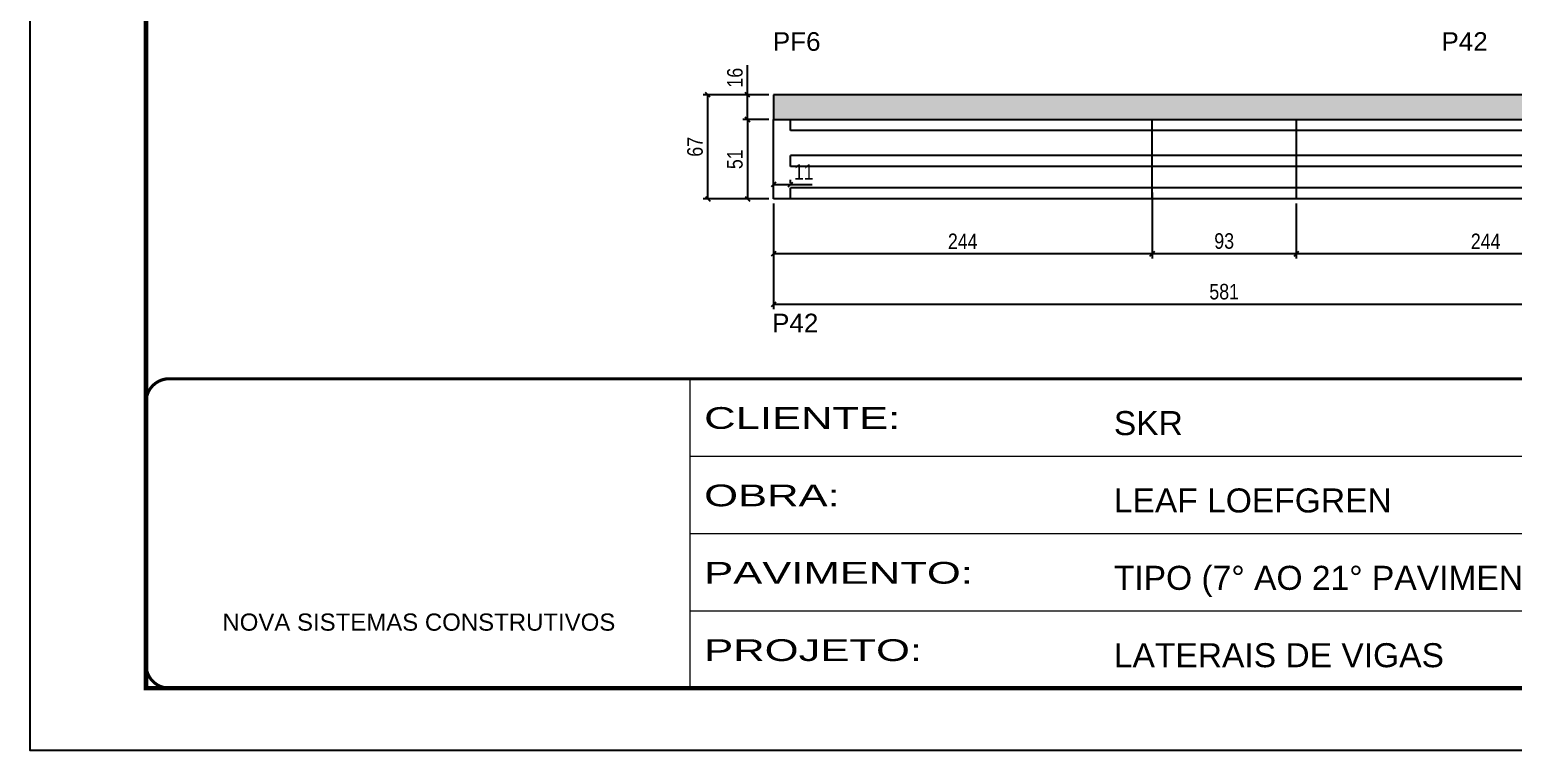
# Model space of a CAD drawing. Extents: x 3309 to 9563, y -2522 to 14608.
# Drawn here: x 6493 to 7449, y 7815 to 8279 of the extents above; entities that cross this region are included whole.
import ezdxf

# ---------------------------------------------------------------- set-up
doc = ezdxf.new("R2010")
doc.units = 0
doc.linetypes.add('CONTINUO', pattern=[0])
doc.linetypes.add('DASHED', pattern=[0.75, 0.5, -0.25])
for name, color, linetype in [('5', 5, 'Continuous'), ('COTA', 241, 'Continuous'), ('Painéis', 200, 'Continuous'), ('SARR_2.2x7', 40, 'Continuous')]:
    doc.layers.add(name, color=color, linetype=linetype)
doc.layers.add('Folhas', color=255, linetype='Continuous', lineweight=9)
doc.layers.add('SARRAFO DE PRESSAO', color=251, linetype='DASHED', lineweight=9)
doc.layers.add('Laje_Perimetro', color=7, linetype='Continuous', plot=False)
doc.styles.add('ARIAL', font='arial.ttf')
doc.styles.add('COTA TECNICA', font='techl___.ttf', dxfattribs={"height": 10})
doc.styles.get("Standard").update_dxf_attribs({"font": 'arial.ttf'})
doc.styles.add('Tecnologia', font='')
doc.styles.get('Tecnologia').set_extended_font_data('Forgotten Futurist')
doc.dimstyles.new('PAINEL', dxfattribs={"dimtxt": 10, "dimasz": 3, "dimexe": 3, "dimexo": 3, "dimgap": 3, "dimtad": 1, "dimdec": 1, "dimzin": 12, "dimdsep": 46, "dimtxsty": 'COTA TECNICA', "dimblk1": 'OBLIQUE', "dimblk2": 'OBLIQUE', "dimsah": 1, "dimcen": 0.9, "dimclrd": 4, "dimclre": 4, "dimclrt": 240, "dimadec": 1, "dimazin": 3, "dimtfac": 1, "dimtdec": 1, "dimtmove": 0, "dimatfit": 3, "dimfxl": 1, "dimtolj": 1, "dimtzin": 12, "dimarcsym": 0})

# ---------------------------------------------------------------- blocks, each defined once
blk = doc.blocks.new('9999999999')
at = {"color": 30, "linetype": 'CONTINUO'}
for p, q in [((98564.56, 34230.21), (98564.56, 34429.45)), ((98564.56, 34379.64), (99583.98, 34379.64)), ((98564.56, 34329.83), (99487.98, 34329.83)), ((98564.56, 34280.02), (99487.98, 34280.02))]:
    blk.add_line(p, q, dxfattribs=at)
at = {"color": 30, "linetype": 'CONTINUO', "const_width": 2}
blk.add_lwpolyline([(99583.98, 34230.21), (99583.98, 34414.45, 0.414214), (99568.98, 34429.45), (98228.98, 34429.45, 0.414214), (98213.98, 34414.45), (98213.98, 34245.21, 0.414214), (98228.98, 34230.21), (99583.98, 34230.21)], format="xyb", dxfattribs=at)
at = {"layer": 'Folhas'}
blk.add_lwpolyline([(98138.98, 34190.21), (99623.98, 34190.21), (99623.98, 35240.21), (98138.98, 35240.21)], close=True, dxfattribs=at)
at = {"layer": 'Folhas', "color": 30, "const_width": 3}
blk.add_lwpolyline([(98213.98, 34230.21), (99583.98, 34230.21), (99583.98, 35200.21), (98213.98, 35200.21)], close=True, dxfattribs=at)
at = {"color": 7, "linetype": 'Continuous', "ltscale": 5, "style": 'ARIAL'}
for s, height, p in [('SKR', 15.483, (98837.68, 34393.13)), ('LEAF LOEFGREN', 15.4829, (98837.68, 34343.32)), ('TIPO (7° AO 21° PAVIMENTO)', 15.4829, (98837.68, 34293.51)), ('NOVA SISTEMAS CONSTRUTIVOS', 11.0592, (98263.19, 34267.21)), ('LATERAIS DE VIGAS', 15.4829, (98837.68, 34243.7))]:
    blk.add_text(s, height=height, dxfattribs=at).set_placement(p)
at = {"layer": 'Folhas', "color": 7, "style": 'Tecnologia', "width": 1.5}
for s, p in [('CLIENTE:', (98573.65, 34397.17)), ('OBRA:', (98573.65, 34347.31)), ('PAVIMENTO:', (98573.65, 34297.5)), ('PROJETO:', (98573.65, 34247.69))]:
    blk.add_text(s, height=14, dxfattribs=at).set_placement(p)
blk = doc.blocks.new('_Oblique')
at = {"color": 0, "linetype": 'ByBlock', "lineweight": -2}
blk.add_line((-0.5, -0.5), (0.5, 0.5), dxfattribs=at)
blk = doc.blocks.new('*D2057')
at = {"layer": 'COTA', "color": 4, "lineweight": -2, "transparency": 16777216}
for p, q in [((6972.17, 8167.05), (6972.17, 8099.11)), ((7553.17, 8167.05), (7553.17, 8099.11)), ((7553.17, 8102.11), (6972.17, 8102.11))]:
    blk.add_line(p, q, dxfattribs=at)
at = {"layer": 'Defpoints', "color": 0, "transparency": 16777216}
for p in [(6972.17, 8170.05), (7553.17, 8170.05), (6972.17, 8102.11)]:
    blk.add_point(p, dxfattribs=at)
at = {"layer": 'COTA', "color": 4, "lineweight": -2, "transparency": 16777216, "xscale": 3, "yscale": 3, "zscale": 3, "rotation": 180}
blk.add_blockref('_Oblique', (6972.17, 8102.11), dxfattribs=at)
at = {"layer": 'COTA', "color": 4, "lineweight": -2, "transparency": 16777216, "xscale": 3, "yscale": 3, "zscale": 3}
blk.add_blockref('_Oblique', (7553.17, 8102.11), dxfattribs=at)
at = {"layer": 'COTA', "color": 240, "transparency": 16777216, "insert": (7262.67, 8110.24), "char_height": 10, "attachment_point": 5, "style": 'COTA TECNICA'}
blk.add_mtext('\\A1;581', dxfattribs=at)
blk = doc.blocks.new('*D2058')
at = {"layer": 'COTA', "color": 4, "lineweight": -2, "transparency": 16777216}
for p, q in [((7309.17, 8167.05), (7309.17, 8131.6)), ((7553.17, 8167.05), (7553.17, 8131.6)), ((7553.17, 8134.6), (7309.17, 8134.6))]:
    blk.add_line(p, q, dxfattribs=at)
at = {"layer": 'Defpoints', "color": 0, "transparency": 16777216}
for p in [(7309.17, 8170.05), (7553.17, 8170.05), (7309.17, 8134.6)]:
    blk.add_point(p, dxfattribs=at)
at = {"layer": 'COTA', "color": 4, "lineweight": -2, "transparency": 16777216, "xscale": 3, "yscale": 3, "zscale": 3, "rotation": 180}
blk.add_blockref('_Oblique', (7309.17, 8134.6), dxfattribs=at)
at = {"layer": 'COTA', "color": 4, "lineweight": -2, "transparency": 16777216, "xscale": 3, "yscale": 3, "zscale": 3}
blk.add_blockref('_Oblique', (7553.17, 8134.6), dxfattribs=at)
at = {"layer": 'COTA', "color": 240, "transparency": 16777216, "insert": (7431.17, 8142.67), "char_height": 10, "attachment_point": 5, "style": 'COTA TECNICA'}
blk.add_mtext('\\A1;244', dxfattribs=at)
blk = doc.blocks.new('*D2056')
at = {"layer": 'COTA', "color": 4, "lineweight": -2, "transparency": 16777216}
for p, q in [((6972.17, 8167.05), (6972.17, 8131.6)), ((7216.17, 8174.05), (7216.17, 8131.6)), ((7216.17, 8134.6), (6972.17, 8134.6))]:
    blk.add_line(p, q, dxfattribs=at)
at = {"layer": 'Defpoints', "color": 0, "transparency": 16777216}
for p in [(7216.17, 8177.05), (6972.17, 8170.05), (6972.17, 8134.6)]:
    blk.add_point(p, dxfattribs=at)
at = {"layer": 'COTA', "color": 4, "lineweight": -2, "transparency": 16777216, "xscale": 3, "yscale": 3, "zscale": 3, "rotation": 180}
blk.add_blockref('_Oblique', (6972.17, 8134.6), dxfattribs=at)
at = {"layer": 'COTA', "color": 4, "lineweight": -2, "transparency": 16777216, "xscale": 3, "yscale": 3, "zscale": 3}
blk.add_blockref('_Oblique', (7216.17, 8134.6), dxfattribs=at)
at = {"layer": 'COTA', "color": 240, "transparency": 16777216, "insert": (7094.17, 8142.67), "char_height": 10, "attachment_point": 5, "style": 'COTA TECNICA'}
blk.add_mtext('\\A1;244', dxfattribs=at)
blk = doc.blocks.new('*D2062')
at = {"layer": 'COTA', "color": 4, "lineweight": -2, "transparency": 16777216}
for p, q in [((7216.17, 8167.05), (7216.17, 8131.6)), ((7309.17, 8167.05), (7309.17, 8131.6)), ((7309.17, 8134.6), (7216.17, 8134.6))]:
    blk.add_line(p, q, dxfattribs=at)
at = {"layer": 'Defpoints', "color": 0, "transparency": 16777216}
for p in [(7216.17, 8170.05), (7309.17, 8170.05), (7216.17, 8134.6)]:
    blk.add_point(p, dxfattribs=at)
at = {"layer": 'COTA', "color": 4, "lineweight": -2, "transparency": 16777216, "xscale": 3, "yscale": 3, "zscale": 3, "rotation": 180}
blk.add_blockref('_Oblique', (7216.17, 8134.6), dxfattribs=at)
at = {"layer": 'COTA', "color": 4, "lineweight": -2, "transparency": 16777216, "xscale": 3, "yscale": 3, "zscale": 3}
blk.add_blockref('_Oblique', (7309.17, 8134.6), dxfattribs=at)
at = {"layer": 'COTA', "color": 240, "transparency": 16777216, "insert": (7262.67, 8142.84), "char_height": 10, "attachment_point": 5, "style": 'COTA TECNICA'}
blk.add_mtext('\\A1;93', dxfattribs=at)
blk = doc.blocks.new('*D2063')
at = {"layer": 'COTA', "color": 4, "lineweight": -2, "transparency": 16777216}
for p, q in [((6972.17, 8173.05), (6972.17, 8182.25)), ((6972.17, 8179.25), (6983.17, 8179.25)), ((6983.17, 8180.05), (6983.17, 8182.25)), ((6983.17, 8179.25), (6997.25, 8179.25))]:
    blk.add_line(p, q, dxfattribs=at)
at = {"layer": 'Defpoints', "color": 0, "transparency": 16777216}
for p in [(6983.17, 8179.25), (6983.17, 8177.05), (6972.17, 8170.05)]:
    blk.add_point(p, dxfattribs=at)
at = {"layer": 'COTA', "color": 4, "lineweight": -2, "transparency": 16777216, "xscale": 3, "yscale": 3, "zscale": 3, "rotation": 180}
blk.add_blockref('_Oblique', (6972.17, 8179.25), dxfattribs=at)
at = {"layer": 'COTA', "color": 4, "lineweight": -2, "transparency": 16777216, "xscale": 3, "yscale": 3, "zscale": 3}
blk.add_blockref('_Oblique', (6983.17, 8179.25), dxfattribs=at)
at = {"layer": 'COTA', "color": 240, "transparency": 16777216, "insert": (6991.71, 8187.31), "char_height": 10, "attachment_point": 5, "style": 'COTA TECNICA'}
blk.add_mtext('\\A1;11', dxfattribs=at)
blk = doc.blocks.new('*D2064')
at = {"layer": 'COTA', "color": 4, "lineweight": -2, "transparency": 16777216}
for p, q in [((6969.17, 8221.05), (6952.52, 8221.05)), ((6955.52, 8221.05), (6955.52, 8170.05)), ((6969.17, 8170.05), (6952.52, 8170.05))]:
    blk.add_line(p, q, dxfattribs=at)
at = {"layer": 'Defpoints', "color": 0, "transparency": 16777216}
for p in [(6972.17, 8221.05), (6955.52, 8170.05), (6972.17, 8170.05)]:
    blk.add_point(p, dxfattribs=at)
at = {"layer": 'COTA', "color": 4, "lineweight": -2, "transparency": 16777216, "xscale": 3, "yscale": 3, "zscale": 3}
for p, rotation in [((6955.52, 8221.05), 90), ((6955.52, 8170.05), 270)]:
    blk.add_blockref('_Oblique', p, dxfattribs=dict(at, rotation=rotation))
at = {"layer": 'COTA', "color": 240, "transparency": 16777216, "insert": (6947.41, 8195.55), "char_height": 10, "attachment_point": 5, "rotation": 90, "style": 'COTA TECNICA'}
blk.add_mtext('\\A1;51', dxfattribs=at)
blk = doc.blocks.new('*D2065')
at = {"layer": 'COTA', "color": 4, "lineweight": -2, "transparency": 16777216}
for p, q in [((6955.52, 8237.05), (6955.52, 8256.06)), ((6969.17, 8237.05), (6952.52, 8237.05)), ((6955.52, 8221.05), (6955.52, 8237.05)), ((6969.17, 8221.05), (6952.52, 8221.05))]:
    blk.add_line(p, q, dxfattribs=at)
at = {"layer": 'Defpoints', "color": 0, "transparency": 16777216}
for p in [(6955.52, 8237.05), (6972.17, 8237.05), (6972.17, 8221.05)]:
    blk.add_point(p, dxfattribs=at)
at = {"layer": 'COTA', "color": 4, "lineweight": -2, "transparency": 16777216, "xscale": 3, "yscale": 3, "zscale": 3}
for p, rotation in [((6955.52, 8237.05), 90), ((6955.52, 8221.05), 270)]:
    blk.add_blockref('_Oblique', p, dxfattribs=dict(at, rotation=rotation))
at = {"layer": 'COTA', "color": 240, "transparency": 16777216, "insert": (6947.42, 8248.06), "char_height": 10, "attachment_point": 5, "rotation": 90, "style": 'COTA TECNICA'}
blk.add_mtext('\\A1;16', dxfattribs=at)
blk = doc.blocks.new('*D2066')
at = {"layer": 'COTA', "color": 4, "lineweight": -2, "transparency": 16777216}
for p, q in [((6969.17, 8237.05), (6926.81, 8237.05)), ((6929.81, 8170.05), (6929.81, 8237.05)), ((6969.17, 8170.05), (6926.81, 8170.05))]:
    blk.add_line(p, q, dxfattribs=at)
at = {"layer": 'Defpoints', "color": 0, "transparency": 16777216}
for p in [(6929.81, 8237.05), (6972.17, 8237.05), (6972.17, 8170.05)]:
    blk.add_point(p, dxfattribs=at)
at = {"layer": 'COTA', "color": 4, "lineweight": -2, "transparency": 16777216, "xscale": 3, "yscale": 3, "zscale": 3}
for p, rotation in [((6929.81, 8237.05), 90), ((6929.81, 8170.05), 270)]:
    blk.add_blockref('_Oblique', p, dxfattribs=dict(at, rotation=rotation))
at = {"layer": 'COTA', "color": 240, "transparency": 16777216, "insert": (6921.71, 8203.55), "char_height": 10, "attachment_point": 5, "rotation": 90, "style": 'COTA TECNICA'}
blk.add_mtext('\\A1;67', dxfattribs=at)

msp = doc.modelspace()

# ---------------------------------------------------------------- hatches: boundary and pattern name
at = {"layer": 'COTA'}
h = msp.add_hatch(dxfattribs=at)
h.set_pattern_fill('AR-CONC', color=256, scale=0.03)
h.set_pattern_definition([(50, (3250.2656, -3968.128), (5.46554, -0.4781726), [0.5715, -6.2865]), (355, (3250.2656, -3968.128), (-1.0573026, 5.7317054), [0.4572, -5.0292175]), (100.451445, (3250.721, -3968.1677), (4.4082374, 5.2535326), [0.4857003, -5.3427073]), (46.1842, (3250.2656, -3966.604), (8.1323712, -1.26127), [0.85725, -9.42975]), (96.63556, (3250.943, -3966.709), (7.122124, 7.4227837), [0.7285507, -8.014068]), (351.18415, (3250.266, -3966.604), (7.122124, 7.422784), [0.685799, -7.543792]), (21, (3251.0276, -3966.985), (4.5484317, -3.067956), [0.5715, -6.2865]), (326, (3251.0276, -3966.985), (1.8540609, 5.525639), [0.4572, -5.0292]), (71.451445, (3251.4066, -3967.2405), (6.4024926, 2.457683), [0.4857003, -5.3426981]), (37.5, (3250.2656, -3968.1279), (0.0926581, 2.53665117), [0, -4.96824, 0, -5.1054, 0, -5.04825]), (7.5, (3250.2656, -3968.1279), (2.0045899, 3.00541724), [0, -2.91084, 0, -4.85394, 0, -1.92405]), (327.5, (3248.5663, -3968.1279), (4.06771786, -0.17186232), [0, -1.905, 0, -5.9436, 0, -7.8867]), (317.5, (3247.8043, -3968.128), (4.4438754, 0.7627947), [0, -2.4765, 0, -3.94716, 0, -5.6007])])
h.paths.add_polyline_path([(6972.17, 8237.05), (6972.17, 8221.05), (7553.17, 8221.05), (7553.17, 8237.05)])

# ---------------------------------------------------------------- linework, layer by layer
for p, q in [((7553.17, 8237.05), (6972.17, 8237.05)), ((6972.17, 8237.05), (6972.17, 8221.05))]:
    msp.add_line(p, q, dxfattribs=at)
at = {"layer": 'Laje_Perimetro'}
msp.add_lwpolyline([(7977.87, 8864.98), (6492.87, 8864.98), (6492.87, 7814.98), (7977.87, 7814.98)], close=True, dxfattribs=at)
at = {"layer": 'Painéis', "linetype": 'ByBlock'}
for p, q in [((6972.17, 8170.05), (6972.17, 8221.05)), ((6972.17, 8221.05), (7553.17, 8221.05)), ((7216.17, 8170.05), (7216.17, 8221.05)), ((7309.17, 8221.05), (7309.17, 8170.05)), ((7553.17, 8170.05), (6972.17, 8170.05))]:
    msp.add_line(p, q, dxfattribs=at)
at = {"layer": 'SARR_2.2x7', "linetype": 'Continuous'}
for p, q in [((6983.17, 8214.05), (6983.17, 8221.05)), ((7216.17, 8214.05), (6983.17, 8214.05)), ((7309.17, 8214.05), (7216.17, 8214.05)), ((7546.17, 8214.05), (7309.17, 8214.05)), ((6983.17, 8190.88), (6983.17, 8197.88)), ((7216.17, 8197.88), (6983.17, 8197.88)), ((7309.17, 8197.88), (7216.17, 8197.88)), ((7546.17, 8197.88), (7309.17, 8197.88)), ((7216.17, 8190.88), (6983.17, 8190.88)), ((7309.17, 8190.88), (7216.17, 8190.88)), ((7546.17, 8190.88), (7309.17, 8190.88)), ((6983.17, 8170.05), (6983.17, 8177.05)), ((7216.17, 8177.05), (6983.17, 8177.05)), ((7309.17, 8177.05), (7216.17, 8177.05)), ((7546.17, 8177.05), (7309.17, 8177.05))]:
    msp.add_line(p, q, dxfattribs=at)

# ---------------------------------------------------------------- block references
at = {"layer": 'SARRAFO DE PRESSAO', "color": 6, "linetype": 'ByBlock'}
msp.add_blockref('9999999999', (-91646.11, -26375.22), dxfattribs=at)

# ---------------------------------------------------------------- texts
at = {"layer": '5', "linetype": 'Continuous'}
for s, rotation, p in [('PF6', 0.00004, (6971.82, 8265.36)), ('P42', 359.99996, (7402.69, 8265.36)), ('P42', 359.99996, (6971.3, 8084.1))]:
    msp.add_text(s, height=12, rotation=rotation, dxfattribs=at).set_placement(p)

# ---------------------------------------------------------------- dimensions: what is measured, and where the dimension line sits
at = {"layer": 'COTA'}
for base, p1, p2, angle, picture, middle in [((6955.52, 8237.05), (6972.17, 8221.05), (6972.17, 8237.05), 90, '*D2065', (6947.42, 8248.06)), ((6929.81, 8237.05), (6972.17, 8170.05), (6972.17, 8237.05), 90, '*D2066', (6921.71, 8203.55)), ((6955.52, 8170.05), (6972.17, 8221.05), (6972.17, 8170.05), 90, '*D2064', (6947.41, 8195.55)), ((6983.17, 8179.25), (6972.17, 8170.05), (6983.17, 8177.05), 180, '*D2063', (6991.71, 8187.31)), ((6972.17, 8102.11), (7553.17, 8170.05), (6972.17, 8170.05), 0, '*D2057', (7262.67, 8110.24)), ((7216.17, 8134.6), (7309.17, 8170.05), (7216.17, 8170.05), 180, '*D2062', (7262.67, 8142.84)), ((7309.17, 8134.6), (7553.17, 8170.05), (7309.17, 8170.05), 180, '*D2058', (7431.17, 8142.67))]:
    dim = msp.add_linear_dim(base=base, p1=p1, p2=p2, angle=angle, dimstyle='PAINEL', dxfattribs=at)
    dim.commit()
    dim.dimension.update_dxf_attribs({"geometry": picture, "text_midpoint": middle})
dim = msp.add_linear_dim(base=(6972.17, 8134.6), p1=(7216.17, 8177.05), p2=(6972.17, 8170.05), angle=180, dimstyle='PAINEL', override={"dimtmove": 1}, dxfattribs=at)
dim.commit()
dim.dimension.update_dxf_attribs({"geometry": '*D2056', "text_midpoint": (7094.17, 8142.67)})

doc.saveas('drawing.dxf')
